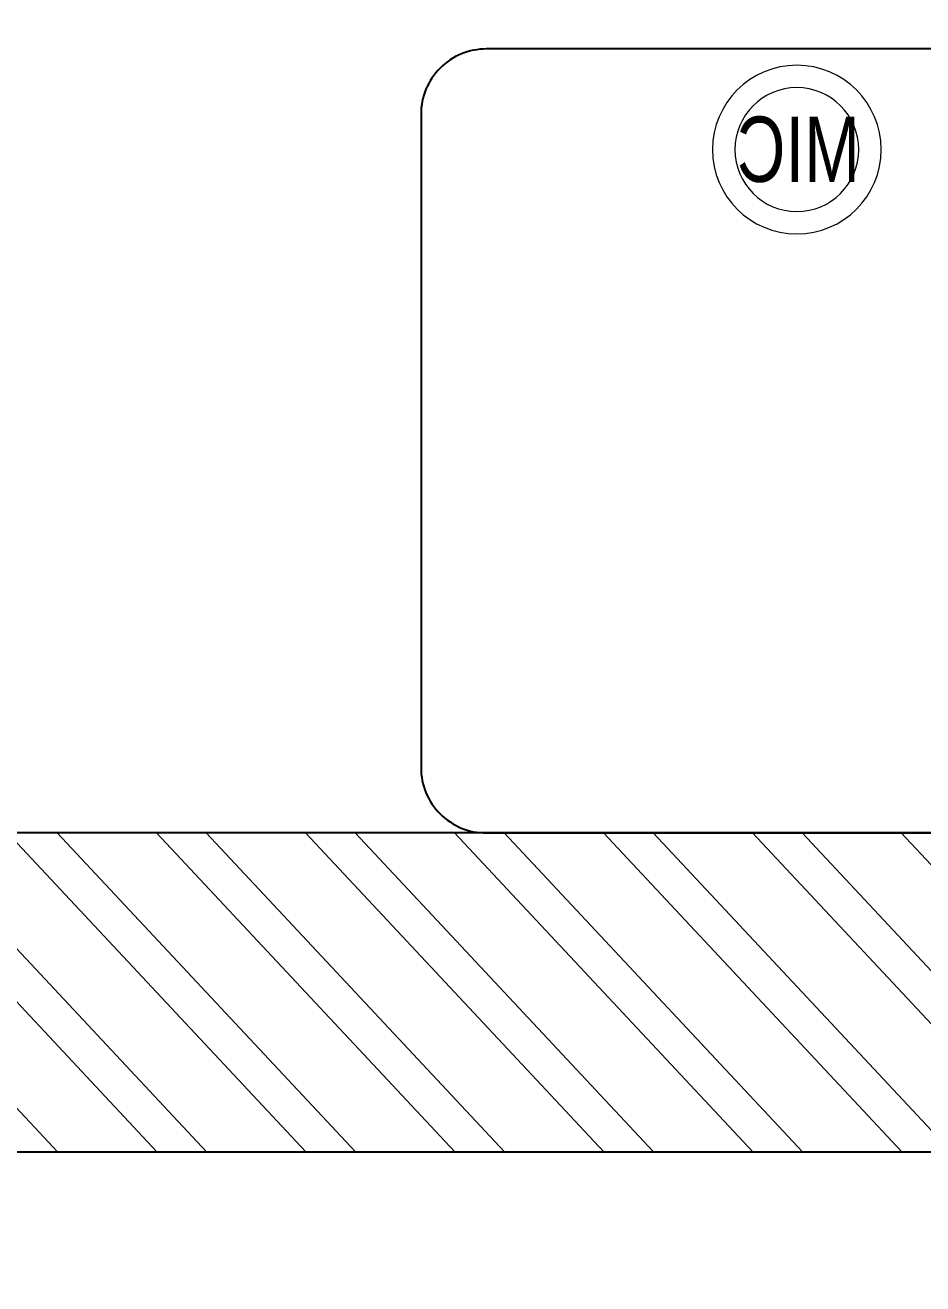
# Model space of a CAD drawing. Header units: feet. Extents: x 2862906 to 2880281, y -6061005 to -6054108.
# Drawn here: x 2875898 to 2876585, y -6061005 to -6060042 of the extents above; entities that cross this region are included whole.
import ezdxf

# ---------------------------------------------------------------- set-up
doc = ezdxf.new("R2010")
doc.units = ezdxf.units.FT
doc.header["$LTSCALE"] = 33
doc.header["$MEASUREMENT"] = 0
doc.layers.add('A-WALL', color=1, linetype='Continuous')
doc.layers.add('PDF_Geometry', color=7, linetype='Continuous')
for name, color, linetype, lineweight in [('LENS-FURNITURE', 13, 'Continuous', 9), ('LENS_DIMENSION', 193, 'Continuous', 0), ('LK-EQPMT', 3, 'Continuous', 18), ('LN-HATCH', 251, 'Continuous', 0)]:
    doc.layers.add(name, color=color, linetype=linetype, lineweight=lineweight)
doc.styles.get("Standard").update_dxf_attribs({"font": 'GILC____.TTF'})

# ---------------------------------------------------------------- blocks, each defined once
blk = doc.blocks.new('A$C26c017d8')
at = {"layer": 'LN-HATCH'}
h = blk.add_hatch(dxfattribs=at)
h.set_pattern_fill('ANSI32', color=256, scale=222, angle=268.1105192815815)
h.set_pattern_definition([(313.1105192815815, (-3081541.567437086, 5461336.750705911), (60.77556509153959, 56.89370077437428), []), (313.1105192815815, (-3081542.861391856, 5461297.527617355), (60.77556509153959, 56.89370077437428), [])])
h.paths.add_polyline_path([(-12495, 365.0311489384622), (-16742, 365.0311489384622), (-16742, 101.0311489384621), (-12495, 101.0311489384621)], flags=17)
h.paths.add_polyline_path([(-7834, 345.0311489384621), (-11975, 345.0311489384621), (-11975, 101.0311489384621), (-7834, 101.0311489384621)], flags=17)
h.paths.add_polyline_path([(-2448, 345.0311489384621), (-7183, 345.0311489384621), (-7183, 101.0311489384621), (-2448, 101.0311489384621)], flags=17)
h.paths.add_polyline_path([(-16742, 6380.031148938463), (-244, 6380.031148938463), (-244, 6897.017452826723), (0, 6897.017452826723), (0, 0), (-244, 0), (-244, 101.0311489384621), (-1654, 101.0311489384621), (-1654, 345.0311489384621), (-244, 345.0311489384621), (-243.9999999990687, 6230.031148938462), (-16742, 6230.031148919835)])
h.paths.add_polyline_path([(-1744, 4280.0311489366), (-1894, 4280.0311489366), (-1894, 6230.0311489366), (-1744, 6230.0311489366)], flags=17)
h.paths.add_polyline_path([(-993.9999999998429, 4430.031148936481), (-243.9999999993772, 4430.031148936481), (-243.9999999993772, 4280.031148936481), (-993.9999999998429, 4280.031148936481)], flags=17)
at = {"layer": 'A-WALL'}
blk.add_lwpolyline([(-2448, 345.0311489384621), (-7183, 345.0311489384621), (-7183, 101.0311489384621), (-2448, 101.0311489384621)], close=True, dxfattribs=at)
blk = doc.blocks.new('MOROTISED TABLE-TRIAL SET 950x600')
at = {"layer": 'PDF_Geometry', "lineweight": 25}
blk.add_lwpolyline([(415.5923622683621, 2.18279e-11), (550.0003704861738, 2.18279e-11, 0.4142524001247118), (599.9958994225599, 50.00260162355697), (599.9958994225599, 899.9973678589085, 0.4142518501714829), (550.0003704861738, 950.0000000000218), (50.00260613718999, 950.0000000000218, 0.4142929195148918), (4.605390131e-07, 899.9973678589085), (4.605390131e-07, 50.00260162355697, 0.414163635492108), (50.00260613718999, 2.18279e-11), (415.5923622683621, 2.18279e-11)], format="xyb", dxfattribs=at)
blk = doc.blocks.new('MIC')
at = {"layer": 'LK-EQPMT', "ltscale": 12}
for radius in [64.54701859105262, 47.40596281792385]:
    blk.add_circle((234.5401449967176, 64.54701859102352), radius, dxfattribs=at)
at = {"layer": 'LK-EQPMT', "ltscale": 12, "insert": (233.2398255821317, 64.46170233917655), "char_height": 50, "attachment_point": 5}
blk.add_mtext_dynamic_manual_height_columns('MIC', width=466.4796511627907, gutter_width=12.5, heights=[0], dxfattribs=at)

msp = doc.modelspace()

# ---------------------------------------------------------------- block references
at = {"xscale": -1}
msp.add_blockref('MIC', (2876722.844073325, -6060201.317155835), dxfattribs=at)
at = {"layer": 'LENS-FURNITURE', "rotation": 90.00000000000003}
msp.add_blockref('MOROTISED TABLE-TRIAL SET 950x600', (2877150.601159534, -6060659.751166162), dxfattribs=at)
at = {"layer": 'LENS_DIMENSION'}
msp.add_blockref('A$C26c017d8', (2880281.223140226, -6061004.78231464), dxfattribs=at)

doc.saveas('drawing.dxf')
